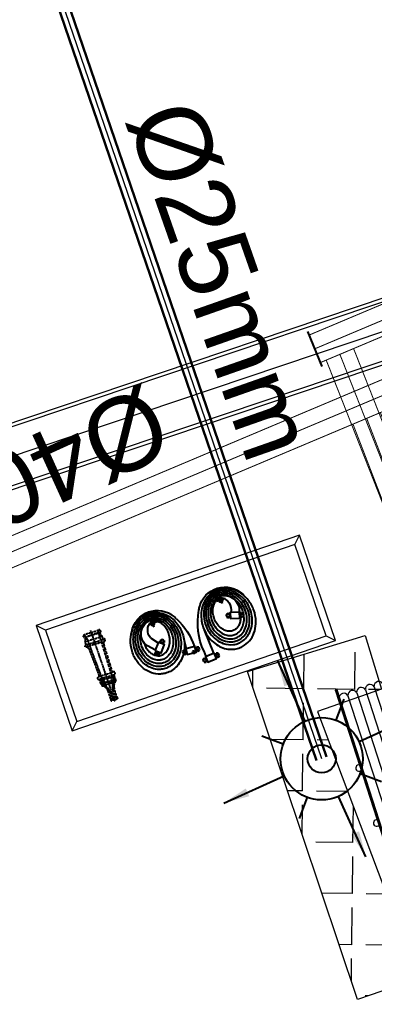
# Model space of a CAD drawing. Header units: inches. Extents: x 257070 to 799932, y -17980 to 269260.
# Drawn here: x 289694 to 290648, y 68335 to 71012 of the extents above; entities that cross this region are included whole.
import ezdxf

# ---------------------------------------------------------------- set-up
doc = ezdxf.new("R2010")
doc.units = ezdxf.units.IN
doc.header["$MEASUREMENT"] = 0
doc.linetypes.add('CENTER', pattern=[2, 1.25, -0.25, 0.25, -0.25])
doc.linetypes.add('HIDDEN', pattern=[0.375, 0.25, -0.125])
for name, color, linetype, lineweight in [('0-AES-F-FIRE BOX', 1, 'Continuous', 15), ('0-AES-F-SPRINKLER PIPE', 10, 'Continuous', 15), ('0_AES_DUCT', 53, 'Continuous', 5), ('0_AES_HOSE REEL DRUM', 240, 'Continuous', 5)]:
    doc.layers.add(name, color=color, linetype=linetype, lineweight=lineweight)
doc.layers.add('0-AES-F-HYDRANT PIPE', color=7, linetype='Continuous', lineweight=15, true_color=0xf57247)
for name, color, linetype in [('0-AES-F-SPRINKLER', 10, 'Continuous'), ('0-aes-water curtan pipe', 200, 'Continuous'), ('0_AES_NOZZLE', 7, 'Continuous'), ('0_AES_RRL HOSE PIPE', 7, 'Continuous'), ('FIRE', 10, 'Continuous')]:
    doc.layers.add(name, color=color, linetype=linetype)
doc.styles.get("Standard").update_dxf_attribs({"font": 'arial.ttf'})
doc.dimstyles.new('ISO-25', dxfattribs={"dimtxt": 2.5, "dimasz": 2.5, "dimexe": 1.25, "dimexo": 0.625, "dimtad": 1, "dimtxsty": 'Standard', "dimcen": 2.5, "dimadec": 0, "dimazin": 0, "dimtfac": 1, "dimtmove": 0, "dimatfit": 3, "dimfxl": 1, "dimarcsym": 0})

# ---------------------------------------------------------------- blocks, each defined once
blk = doc.blocks.new('A$C1F3236FD')
at = {"color": 1, "linetype": 'ByBlock'}
for p, q in [((274, 4142, 1186077), (274, 420, 1186077)), ((444, 4144, 1186077), (444, 423, 1186077)), ((614, 4147, 1186077), (614, 425, 1186077)), ((784, 4149, 1186077), (784, 2450, 1186077)), ((954, 4151, 1186077), (954, 2450, 1186077)), ((1124, 4154, 1186077), (1124, 2450, 1186077)), ((1294, 4156, 1186077), (1294, 2450, 1186077)), ((1464, 4159, 1186077), (1464, 2450, 1186077)), ((1634, 4161, 1186077), (1634, 2450, 1186077)), ((1642, 4166, 1186077), (1642, 2450, 1186077)), ((727, 2450, 1186077), (1848, 2450, 1186077)), ((727, 2450, 1186077), (727, 2044, 1186077)), ((998, 2179, 1186077), (727, 2450, 1186077)), ((691, 2044, 1186077), (1023, 2044, 1186077)), ((998, 2179, 1186077), (1848, 2179, 1186077)), ((998, 2179, 1186077), (998, 2044, 1186077)), ((1124, 2179, 1186077), (1124, 1678, 1186077)), ((1294, 2179, 1186077), (1294, 1678, 1186077)), ((1464, 2179, 1186077), (1464, 1678, 1186077)), ((691, 2003, 1186077), (691, 833, 1186077)), ((691, 2003, 1186077), (1023, 2003, 1186077)), ((1023, 2003, 1186077), (1023, 1678, 1186077)), ((1023, 1678, 1186077), (2057, 1678, 1186077)), ((1023, 1522, 1186077), (2057, 1522, 1186077)), ((1023, 1522, 1186077), (1023, 1396, 1186077)), ((1124, 1522, 1186077), (1124, 1396, 1186077)), ((1294, 1522, 1186077), (1294, 1396, 1186077)), ((1464, 1522, 1186077), (1464, 1396, 1186077)), ((1023, 1396, 1186077), (2057, 1396, 1186077)), ((1023, 1241, 1186077), (2057, 1241, 1186077)), ((1023, 1241, 1186077), (1023, 833, 1186077)), ((1124, 1241, 1186077), (1124, 432, 1186077)), ((1294, 1241, 1186077), (1294, 435, 1186077)), ((1464, 1241, 1186077), (1464, 437, 1186077)), ((1023, 833, 1186077), (691, 833, 1186077)), ((714, 833, 1186077), (714, 640, 1186077)), ((857, 660, 1186077), (857, 813, 1186077)), ((1000, 833, 1186077), (1000, 640, 1186077)), ((714, 640, 1186077), (1000, 640, 1186077)), ((739, 640, 1186077), (739, 489, 1186077)), ((975, 640, 1186077), (975, 489, 1186077)), ((169, 16, 1186077), (169, 484, 1186077)), ((223, 16, 1186077), (223, 484, 1186077)), ((503, 369, 1186077), (427, 357, 1186077)), ((597, 369, 1186077), (503, 369, 1186077)), ((503, 369, 1186077), (503, 131, 1186077)), ((597, 110, 1186077), (597, 391, 1186077)), ((617, 110, 1186077), (617, 391, 1186077)), ((637, 110, 1186077), (637, 391, 1186077)), ((699, 425, 1186077), (699, 479, 1186077)), ((729, 489, 1186077), (985, 489, 1186077)), ((733, 415, 1186077), (987, 415, 1186077)), ((764, 415, 1186077), (764, 489, 1186077)), ((950, 415, 1186077), (950, 489, 1186077)), ((1015, 425, 1186077), (1015, 479, 1186077)), ((637, 250, 1186077), (171, 250, 1186077)), ((390, 281, 1186077), (223, 281, 1186077)), ((390, 219, 1186077), (223, 219, 1186077)), ((390, 138, 1186077), (390, 363, 1186077)), ((427, 138, 1186077), (427, 363, 1186077)), ((427, 144, 1186077), (427, 357, 1186077)), ((597, 187, 1186077), (503, 187, 1186077)), ((503, 131, 1186077), (427, 144, 1186077)), ((597, 131, 1186077), (503, 131, 1186077)), ((699, 19, 1186077), (699, 73, 1186077)), ((729, 83, 1186077), (985, 83, 1186077)), ((733, 9, 1186077), (987, 9, 1186077)), ((764, 9, 1186077), (764, 83, 1186077)), ((950, 9, 1186077), (950, 83, 1186077)), ((1015, 19, 1186077), (1015, 73, 1186077))]:
    blk.add_line(p, q, dxfattribs=at)
at = {"color": 1, "linetype": 'ByBlock', "elevation": 1186077}
for points in [[(741, 415), (731, 386), (685, 374), (637, 376)], [(741, 85), (731, 114), (685, 126), (637, 124)]]:
    blk.add_lwpolyline(points, dxfattribs=at)
at = {"color": 1, "linetype": 'ByBlock'}
for points in [[(764, 479), (754, 483), (746, 487), (740, 489), (734, 489), (727, 489), (720, 487), (711, 483), (699, 479)], [(764, 425), (754, 421), (746, 418), (740, 416), (734, 415), (727, 416), (720, 418), (711, 421), (699, 425)], [(764, 479), (795, 483), (820, 487), (840, 489), (858, 489), (876, 489), (895, 487), (920, 483), (950, 479)], [(764, 425), (795, 421), (820, 418), (840, 416), (858, 415), (876, 416), (895, 418), (920, 421), (950, 425)], [(950, 479), (960, 483), (968, 487), (975, 489), (981, 489), (987, 489), (994, 487), (1003, 483), (1015, 479)], [(950, 425), (960, 421), (968, 418), (975, 416), (981, 415), (987, 416), (994, 418), (1003, 421), (1015, 425)], [(969, 415), (990, 381), (1005, 352), (1016, 327), (1024, 306), (1029, 287), (1031, 270), (1032, 254), (1032, 238), (1031, 223), (1030, 206), (1028, 189), (1023, 171), (1015, 151), (1004, 130), (988, 106), (968, 80)], [(764, 73), (754, 77), (746, 80), (740, 82), (734, 83), (727, 82), (720, 80), (711, 77), (699, 73)], [(764, 19), (754, 14), (746, 11), (740, 9), (734, 9), (727, 9), (720, 11), (711, 14), (699, 19)], [(764, 73), (795, 77), (820, 80), (840, 82), (858, 83), (876, 82), (895, 80), (920, 77), (950, 73)], [(764, 19), (795, 14), (820, 11), (840, 9), (858, 9), (876, 9), (895, 11), (920, 14), (950, 19)], [(950, 73), (960, 77), (968, 80), (975, 82), (981, 83), (987, 82), (994, 80), (1003, 77), (1015, 73)], [(950, 19), (960, 14), (968, 11), (975, 9), (981, 9), (987, 9), (994, 11), (1003, 14), (1015, 19)]]:
    blk.add_lwpolyline(points, dxfattribs=at)
for centre, radius, start, end in [((189, 4125, 1186077), 86.9, 11.195, 167.1741), ((359, 4127, 1186077), 86.9, 11.195, 167.1741), ((529, 4130, 1186077), 86.9, 11.195, 167.1741), ((699, 4132, 1186077), 86.9, 11.195, 167.1741), ((869, 4135, 1186077), 86.9, 11.195, 167.1741), ((1039, 4137, 1186077), 86.9, 11.195, 167.1741), ((1209, 4139, 1186077), 86.9, 11.195, 167.1741), ((1379, 4142, 1186077), 86.9, 11.195, 167.1741), ((1549, 4144, 1186077), 86.9, 11.195, 167.1741), ((60, 2813, 1186077), 60.2, 60.8161, 299.1839), ((1848, 2315, 1186077), 136, 270, 90), ((691, 2023, 1186077), 20.5, 90, 270), ((1023, 2023, 1186077), 20.5, 270, 90), ((60, 1749, 1186077), 60.2, 60.8161, 299.1839), ((1151, 1600, 1186077), 149, 148.6174, 211.3826), ((1151, 1319, 1186077), 149, 148.6174, 211.3826), ((785, 690, 1186077), 143, 59.5464, 119.6317), ((930, 690, 1186077), 143, 60.3683, 120.4536), ((785, 783, 1186077), 143, 240.3683, 300.4536), ((930, 783, 1186077), 143, 239.5464, 299.6317), ((189, 437, 1186077), 86.9, 192.8259, 348.805), ((196, 471, 1186077), 30, 26.6415, 153.3585), ((359, 439, 1186077), 86.9, 192.8259, 348.805), ((409, 345, 1186077), 25.8, 43.7157, 136.2843), ((529, 442, 1186077), 86.9, 192.8259, 348.805), ((699, 444, 1186077), 86.9, 192.8259, 264.8765), ((1039, 449, 1186077), 86.9, 259.6321, 348.805), ((1209, 452, 1186077), 86.9, 192.8259, 348.805), ((1379, 454, 1186077), 86.9, 192.8259, 348.805), ((1549, 456, 1186077), 86.9, 192.8259, 348.805), ((196, 30, 1186077), 30, 206.6415, 333.3585), ((409, 155, 1186077), 25.8, 223.7157, 316.2843), ((607, 110, 1186077), 9.95, 180, 0), ((627, 110, 1186077), 9.95, 180, 0)]:
    blk.add_arc(centre, radius, start, end, dxfattribs=at)
at = {"layer": 'FIRE', "color": 1, "linetype": 'ByBlock'}
for p, q in [((89, 4297, 1186077), (104, 4331, 1186077)), ((89, 4297, 1186077), (89, 265, 1186077)), ((104, 4331, 1186077), (104, 230, 1186077)), ((1657, 4297, 1186077), (1642, 4331, 1186077)), ((1642, 4331, 1186077), (1642, 2450, 1186077)), ((1657, 4297, 1186077), (1657, 2450, 1186077)), ((731, 2243, 1186077), (731, 2338, 1186077)), ((1634, 2179, 1186077), (1634, 439, 1186077)), ((1642, 2179, 1186077), (1642, 444, 1186077)), ((1642, 2179, 1186077), (1642, 230, 1186077)), ((1657, 2179, 1186077), (1657, 265, 1186077)), ((1949, 1844, 1186077), (2178, 1844, 1186077)), ((2057, 1934, 1186077), (2122, 1934, 1186077)), ((2057, 984, 1186077), (2057, 1934, 1186077)), ((2122, 984, 1186077), (2122, 1934, 1186077)), ((1949, 1075, 1186077), (2178, 1075, 1186077)), ((2057, 984, 1186077), (2122, 984, 1186077)), ((89, 265, 1186077), (104, 230, 1186077)), ((1657, 265, 1186077), (1642, 230, 1186077))]:
    blk.add_line(p, q, dxfattribs=at)
blk = doc.blocks.new('A$C18011D2A')
at = {"color": 7, "linetype": 'HIDDEN'}
for p, q in [((0, 59.9), (-7.3, 59.9)), ((-7.3, 56.9), (-7.3, 38.3)), ((0, 56.9), (-7.3, 56.9)), ((-3.7, 59), (-4.4, 59.9)), ((-3.7, 59), (-3.7, 39.7)), ((3.7, 59), (-3.7, 59)), ((0, 59.9), (7.3, 59.9)), ((0, 56.9), (7.3, 56.9)), ((3.7, 59), (4.4, 59.9)), ((3.7, 59), (3.7, 39.7)), ((7.3, 56.9), (7.3, 38.3)), ((-17.7, 9.2), (-17.7, 6.1)), ((0, 9.2), (-17.7, 9.2)), ((0, 6.1), (-17.7, 6.1)), ((0, 0), (-17.7, 0)), ((-17.1, 20.6), (-17.1, 9.2)), ((0, 18.3), (-14.7, 18.3)), ((0, 17.1), (-14.7, 17.1)), ((-14.5, -94.4), (-11, 17.1)), ((-14.4, 6.1), (-14.1, 17.1)), ((-13.2, 6.1), (-12.8, 17.2)), ((0, 22), (-12.5, 22)), ((-7.9, 20.6), (-7.9, 9.2)), ((0, 22), (12.5, 22)), ((0, 9.2), (17.7, 9.2)), ((0, 6.1), (17.7, 6.1)), ((0, 0), (17.7, 0)), ((7.9, 20.6), (7.9, 9.2)), ((13.2, 6.1), (12.8, 17.2)), ((14.4, 6.1), (14.1, 17.1)), ((17.1, 20.6), (17.1, 9.2)), ((17.7, 9.2), (17.7, 6.1)), ((-17.3, -66.3), (-15.3, -2.5)), ((17.3, -66.3), (15.3, -2.5)), ((0, -72.1), (-22, -72.1)), ((-20.2, -76.4), (-22, -76.4)), ((-20.2, -76.4), (-20.2, -83.8)), ((0, -76.4), (-20.2, -76.4)), ((0, -83.8), (-20.2, -83.8)), ((0, -72.1), (22, -72.1)), ((0, -76.4), (20.2, -76.4)), ((0, -83.8), (20.2, -83.8)), ((20.2, -76.4), (20.2, -83.8)), ((20.2, -76.4), (22, -76.4)), ((-20.2, -93.5), (-20.2, -95.3)), ((0, -93.5), (-20.2, -93.5)), ((-20, -97.4), (-20.2, -95.3)), ((0, -99.6), (-17.5, -99.6)), ((-14.5, -94.4), (-17.2, -99.6)), ((0, -93.5), (20.2, -93.5)), ((0, -99.6), (17.7, -99.6)), ((14.5, -94.4), (17.2, -99.6)), ((20.2, -93.5), (20.2, -97.2)), ((20.2, -95.5), (20.2, -95.3))]:
    blk.add_line(p, q, dxfattribs=at)
at = {"color": 7, "linetype": 'CENTER'}
blk.add_line((0, 64.3), (0, -103.9), dxfattribs=at)
at = {"color": 7, "linetype": 'HIDDEN', "ltscale": 1.5}
for p, q in [((0, 18.3), (14.7, 18.3)), ((0, 17.1), (14.7, 17.1)), ((14.5, -94.4), (11, 17.1))]:
    blk.add_line(p, q, dxfattribs=at)
at = {"color": 7, "linetype": 'HIDDEN', "ltscale": 2}
blk.add_line((14.5, -94.4), (-14.5, -94.4), dxfattribs=at)
at = {"color": 7, "linetype": 'HIDDEN'}
for centre, radius, start, end in [((-6.6, 58.4), 1.68, 114.7508, 245.2492), ((6.6, 58.4), 1.68, 294.7508, 65.2492), ((-26.1, 37.1), 18.8, 298.549, 3.6778), ((-30.4, 39.5), 26.8, 307.7938, 1.0065), ((26.1, 37.1), 18.8, 176.3222, 241.451), ((-17.7, 3.1), 3.06, 90, 269.9353), ((-17.7, -2.4), 2.45, 358.2007, 89.9353), ((-12.5, 13.8), 8.18, 55.6996, 124.3004), ((-14.7, 17.7), 0.611, 90, 270), ((0, -0.6), 22.6, 69.5852, 110.4148), ((12.5, 13.8), 8.18, 55.6996, 124.3004), ((14.7, 17.7), 0.611, 270, 90), ((17.7, -2.4), 2.45, 90.0647, 181.7993), ((17.7, 3.1), 3.06, 270.0647, 90), ((-23.4, -66.1), 6.11, 279.7502, 358.2007), ((23.4, -66.1), 6.11, 181.7993, 260.2498), ((-22, -74.3), 2.14, 99.7502, 270), ((-34, -93.4), 16.9, 359.7106, 34.9974), ((34, -93.4), 16.9, 145.0026, 180.2894), ((22, -74.3), 2.14, 270, 80.2498), ((-17.5, -97.2), 2.45, 185.0996, 270), ((17.7, -97.2), 2.45, 270, 0)]:
    blk.add_arc(centre, radius, start, end, dxfattribs=at)
at = {"color": 7, "linetype": 'HIDDEN', "ltscale": 1.5}
blk.add_arc((30.4, 39.5), 26.8, 178.9935, 232.2062, dxfattribs=at)
blk = doc.blocks.new('A$C614B3085')
at = {"color": 7}
for p, q in [((59.2, 175.2), (44.1, 189.4)), ((68.4, 178.8), (63.8, 177.4)), ((69.2, 177.4), (68.4, 178.8)), ((29.2, 177), (45.7, 163.9)), ((40.4, 154.9), (42.5, 159.2)), ((44.2, 159.3), (41.4, 153.2)), ((42.5, 159.2), (43.8, 158.5)), ((45.2, 160.3), (44.2, 159.3)), ((44.2, 159.3), (49.9, 152.8)), ((45.3, 160.3), (50.9, 153.7)), ((46.3, 160.1), (45.8, 159.7)), ((62.3, 174.9), (63.4, 175.8)), ((62.3, 174.8), (67.9, 168.2)), ((62.3, 173.8), (62.8, 174.2)), ((63.4, 175.8), (69.9, 177.6)), ((63.4, 175.8), (69, 169.2)), ((63.8, 177.4), (64.3, 176)), ((66.7, 168.6), (67.2, 169.1)), ((67.9, 168.2), (69, 169.2)), ((69, 169.2), (71.9, 175.3)), ((70.7, 169.3), (69.5, 170)), ((71.9, 175.3), (69.9, 177.6)), ((72.9, 173.6), (70.7, 169.3)), ((71.6, 174.6), (72.9, 173.6)), ((41.7, 153.8), (40.4, 154.9)), ((43.3, 150.9), (41.4, 153.2)), ((49.9, 152.8), (43.3, 150.9)), ((44, 151.1), (44.9, 149.6)), ((44.9, 149.6), (49.4, 151.1)), ((49.4, 151.1), (48.9, 152.4)), ((50.9, 153.7), (49.9, 152.8)), ((50.7, 155), (50.2, 154.6)), ((81, 118), (79.5, 113.4)), ((79.5, 113.4), (80.9, 113)), ((80.6, 112.2), (82.9, 118.4)), ((80.6, 112.2), (89.2, 112.7)), ((80.6, 110.7), (80.6, 112.2)), ((82.7, 117.8), (81, 118)), ((86, 118.7), (82.9, 118.4)), ((89.2, 112.7), (86, 118.7)), ((86.3, 118.1), (87.9, 118.5)), ((87.9, 118.5), (90.1, 114.2)), ((90.1, 114.2), (88.8, 113.6)), ((89.3, 111.3), (89.2, 112.7)), ((78.4, 108.4), (54, 106.4)), ((80.6, 110.7), (89.3, 111.3)), ((81.5, 110.1), (81.4, 110.7)), ((88.3, 110.6), (88.2, 111.2)), ((93.9, 97.4), (89.2, 97.4)), ((89.2, 92.7), (89.2, 97.4)), ((89.2, 92.7), (93.9, 92.7)), ((90, 89.6), (90.1, 88.9)), ((93.9, 92.7), (93.9, 97.4)), ((81.9, 85.3), (83.2, 85.9)), ((84.1, 81.1), (81.9, 85.3)), ((82.5, 88.2), (91.2, 89)), ((82.5, 88.1), (82.7, 86.7)), ((82.7, 86.7), (91.3, 87.6)), ((82.7, 86.7), (86.1, 80.9)), ((83.3, 88.9), (83.3, 88.3)), ((85.8, 81.5), (84.1, 81.1)), ((89.1, 81.1), (86.1, 80.9)), ((91.3, 87.6), (89.1, 81.1)), ((89.4, 81.9), (91, 81.7)), ((91, 81.7), (92.4, 86.3)), ((92.4, 86.3), (91.1, 86.6)), ((91.2, 89), (91.3, 87.6)), ((109.3, 72), (96.9, 72.7)), ((113.2, 81.1), (111.1, 76.8)), ((111.1, 76.8), (112.4, 76.2)), ((111.8, 74), (111.9, 75.4)), ((111.8, 73.9), (120.4, 73.3)), ((111.9, 75.4), (115.2, 81.3)), ((111.9, 75.4), (120.5, 74.8)), ((112.6, 73.2), (112.6, 73.9)), ((114.8, 80.7), (113.2, 81.1)), ((118.2, 81.1), (115.2, 81.3)), ((120.5, 74.8), (118.2, 81.1)), ((118.4, 80.4), (120.1, 80.6)), ((119.3, 72.7), (119.3, 73.4)), ((120.1, 80.6), (121.7, 76.1)), ((121.7, 76.1), (120.3, 75.7)), ((120.4, 73.3), (120.5, 74.8)), ((108.1, 53.6), (52.2, 56.8)), ((109.5, 48.6), (110.8, 49)), ((111.1, 44.1), (109.5, 48.6)), ((110.5, 51.3), (110.4, 49.9)), ((110.4, 49.9), (113, 43.7)), ((110.4, 49.9), (119.1, 49.6)), ((110.5, 51.4), (119.2, 51)), ((111.3, 52), (111.3, 51.4)), ((119.1, 49.6), (116, 43.5)), ((118, 43.8), (120, 48.1)), ((118.1, 51.7), (118.1, 51)), ((120, 48.1), (118.7, 48.7)), ((119.2, 51), (119.1, 49.6)), ((112.7, 44.3), (111.1, 44.1)), ((116, 43.5), (113, 43.7)), ((116.4, 44.2), (118, 43.8)), ((34.3, -2.3), (33.8, -7.1)), ((33.8, -7.1), (35.3, -7.2)), ((36, -2.1), (34.3, -2.3)), ((35.1, -8.1), (36.1, -1.4)), ((35.1, -8.1), (43.4, -5.7)), ((35.5, -9.5), (35.1, -8.1)), ((35.5, -9.5), (43.8, -7)), ((39, -0.5), (36.1, -1.4)), ((36.5, -9.9), (36.3, -9.3)), ((43.4, -5.7), (39, -0.5)), ((39.5, -1.1), (41, -0.3)), ((41, -0.3), (44, -4)), ((43, -8), (42.8, -7.3)), ((44, -4), (42.9, -4.9)), ((43.8, -7), (43.4, -5.7)), ((41.9, -33.9), (43.1, -33)), ((45, -37.6), (41.9, -33.9)), ((42, -30.9), (50.3, -28.4)), ((42, -31), (42.4, -32.4)), ((42.4, -32.4), (50.7, -29.8)), ((42.4, -32.4), (46.9, -37.3)), ((42.6, -30.1), (42.7, -30.7)), ((46.5, -36.8), (45, -37.6)), ((49.8, -36.5), (46.9, -37.3)), ((49.1, -28.1), (49.2, -28.7)), ((50.7, -29.8), (49.8, -36.5)), ((49.9, -35.8), (51.6, -35.6)), ((50.3, -28.4), (50.7, -29.8)), ((52.1, -30.8), (50.7, -30.7)), ((51.6, -35.6), (52.1, -30.8))]:
    blk.add_line(p, q, dxfattribs=at)
at = {"color": 8}
for p, q in [((-11.5, 161.9), (8.8, 161.9)), ((0, 151.1), (0, 171.8)), ((-11.5, 0), (8.8, 0)), ((0, -10.8), (0, 9.9))]:
    blk.add_line(p, q, dxfattribs=at)
at = {"color": 7}
for points in [[(60.3, 176.2), (44.3, 162.6), (52.9, 152.3), (69, 166)], [(79.9, 88.8), (78.3, 109.8), (91.7, 110.9), (93.3, 89.8)], [(108, 52.4), (109.4, 73.4), (122.7, 72.6), (121.4, 51.5)], [(39.6, -31), (33.4, -10.8), (46.3, -6.9), (52.4, -27.1)]]:
    blk.add_lwpolyline(points, close=True, dxfattribs=at)
at = {"color": 8}
for centre in [(0, 161.9), (0, 0)]:
    blk.add_circle(centre, 4.69, dxfattribs=at)
at = {"color": 7}
blk.add_circle((91.5, 95), 2.35, dxfattribs=at)
for centre, radius, start, end in [((31.3, 161.5), 58.4, 111.7317, 231.8736), ((24.7, 162.8), 32.9, 53.9611, 182.5425), ((19.8, 151.2), 27.5, 69.8281, 152.9906), ((78.1, 236.7), 146.8, 241.3271, 270.6707), ((79.8, -72.9), 146.8, 83.2557, 120.2076), ((31, 1), 58.4, 129.6611, 249.803), ((24.5, -0.4), 32.9, 178.9922, 296.4516), ((19.2, 11), 27.5, 208.5441, 302.2974)]:
    blk.add_arc(centre, radius, start, end, dxfattribs=at)
for points, knots in [([(115.3, 171.6), (115.7, 167.3), (115.5, 163.1), (114, 153.9), (112.5, 148.9), (108, 139.5), (105.1, 135.1), (98.2, 127), (94.2, 123.3), (84.9, 116.6), (79.6, 113.7), (69.2, 109.6), (64.3, 108.1), (54.2, 106.2), (49, 105.7), (38.7, 105.8), (33.6, 106.3), (22.1, 108.5), (15.8, 110.6), (4.2, 116.3), (-1.2, 120), (-9.6, 127.8), (-12.9, 131.7), (-18.3, 140.3), (-20.4, 144.9), (-23.5, 155.6), (-24.2, 161.7), (-23.4, 172.8), (-22.3, 177.8), (-18.8, 187.2), (-16.4, 191.7), (-10.5, 200.1), (-7, 204), (3.3, 212.9), (10.8, 217.3), (26.9, 223.5), (35.6, 225.2), (53.1, 225.9), (61.8, 224.9), (76.9, 220.4), (83.3, 217.5), (95, 209.8), (100.1, 205.1), (108.3, 194.5), (111.4, 188.4), (114.4, 178.7), (115, 175.1), (115.3, 171.6)], [0, 0, 0, 0, 0.205288, 0.205288, 0.4535, 0.4535, 0.701712, 0.701712, 0.949924, 0.949924, 1.220448, 1.220448, 1.446987, 1.446987, 1.673525, 1.673525, 1.900064, 1.900064, 2.194662, 2.194662, 2.489261, 2.489261, 2.73148, 2.73148, 2.973698, 2.973698, 3.271684, 3.271684, 3.513214, 3.513214, 3.754744, 3.754744, 3.996273, 3.996273, 4.380273, 4.380273, 4.764273, 4.764273, 5.148273, 5.148273, 5.467203, 5.467203, 5.788091, 5.788091, 6.108979, 6.108979, 6.283185, 6.283185, 6.283185, 6.283185]), ([(104.9, 170.7), (105.3, 166.9), (105.1, 163), (103.1, 151.6), (99.8, 144.2), (91.3, 133), (87, 128.8), (77, 121.7), (71.4, 118.8), (59.4, 114.5), (53.1, 113.2), (39, 112), (31.2, 112.6), (16.4, 116.1), (9.4, 119), (-2.7, 126.8), (-7.9, 131.7), (-15.1, 142), (-17.5, 147.1), (-20.4, 157.8), (-20.8, 163.4), (-19.5, 175.1), (-17.5, 181.2), (-11.2, 192.5), (-6.9, 197.7), (3.5, 206.6), (9.6, 210.2), (21.6, 215.2), (27.4, 216.8), (39.2, 218.5), (45.2, 218.6), (57.1, 217.5), (62.9, 216.2), (73.8, 212.3), (78.9, 209.7), (87.9, 203.3), (91.9, 199.5), (98.4, 191.1), (100.9, 186.5), (103.8, 178), (104.6, 174.4), (104.9, 170.7)], [0, 0, 0, 0, 0.215384, 0.215384, 0.646151, 0.646151, 0.954916, 0.954916, 1.263681, 1.263681, 1.572446, 1.572446, 1.943881, 1.943881, 2.315315, 2.315315, 2.686749, 2.686749, 2.996171, 2.996171, 3.305592, 3.305592, 3.654146, 3.654146, 4.002699, 4.002699, 4.351253, 4.351253, 4.638463, 4.638463, 4.925672, 4.925672, 5.212882, 5.212882, 5.500092, 5.500092, 5.787302, 5.787302, 6.074512, 6.074512, 6.283185, 6.283185, 6.283185, 6.283185]), ([(98.4, 170.1), (98.7, 166.6), (98.5, 163), (96.9, 154.1), (94.8, 148.8), (88.5, 139.1), (84.4, 134.6), (74.5, 127), (68.8, 123.9), (56.5, 119.4), (49.9, 118.1), (36.6, 117.3), (30, 117.9), (17.3, 120.9), (11.4, 123.3), (0.9, 129.7), (-3.6, 133.6), (-10.8, 142.6), (-13.4, 147.6), (-16.4, 158), (-16.8, 163.5), (-15.4, 174.3), (-13.6, 179.6), (-7.9, 189.6), (-4, 194.2), (5.4, 202.2), (10.9, 205.5), (23, 210.5), (29.5, 212.1), (42.7, 213.4), (49.4, 213), (62.3, 210.6), (68.4, 208.4), (78.4, 202.9), (82.5, 199.8), (89.4, 192.8), (92.2, 188.9), (96.3, 180.6), (97.7, 176.2), (98.3, 171.2), (98.4, 170.7), (98.4, 170.1)], [0, 0, 0, 0, 0.226341, 0.226341, 0.570151, 0.570151, 0.91396, 0.91396, 1.257769, 1.257769, 1.601578, 1.601578, 1.945387, 1.945387, 2.289196, 2.289196, 2.633005, 2.633005, 2.976815, 2.976815, 3.320624, 3.320624, 3.664433, 3.664433, 4.008242, 4.008242, 4.352051, 4.352051, 4.69586, 4.69586, 5.039669, 5.039669, 5.383478, 5.383478, 5.672237, 5.672237, 5.960995, 5.960995, 6.249754, 6.249754, 6.283185, 6.283185, 6.283185, 6.283185]), ([(91.7, 169.6), (92, 166.2), (91.7, 162.7), (90, 154.7), (88, 150), (82.1, 141.4), (78.2, 137.5), (68.9, 130.7), (63.6, 128), (52, 124.2), (45.9, 123.1), (33.5, 122.8), (27.4, 123.5), (15.9, 126.7), (10.5, 129.1), (1.4, 135.3), (-2.5, 139), (-8.3, 147.1), (-10.3, 151.6), (-12.4, 160.8), (-12.5, 165.5), (-10.7, 174.9), (-8.8, 179.6), (-3.1, 188.2), (0.7, 192.3), (9.7, 199.1), (15, 201.9), (26.5, 205.9), (32.6, 207.1), (45, 207.7), (51.1, 207), (62.7, 204), (68.1, 201.7), (77.5, 195.7), (81.4, 192.1), (87.5, 184), (89.6, 179.6), (91.2, 173.2), (91.5, 171.4), (91.7, 169.6)], [0, 0, 0, 0, 0.25184, 0.25184, 0.598649, 0.598649, 0.945459, 0.945459, 1.292268, 1.292268, 1.639078, 1.639078, 1.985887, 1.985887, 2.332697, 2.332697, 2.679507, 2.679507, 3.026316, 3.026316, 3.373126, 3.373126, 3.719868, 3.719868, 4.066611, 4.066611, 4.413354, 4.413354, 4.760096, 4.760096, 5.106839, 5.106839, 5.453582, 5.453582, 5.800324, 5.800324, 6.147067, 6.147067, 6.283185, 6.283185, 6.283185, 6.283185]), ([(84, 168.9), (84.3, 165.6), (84, 162.3), (82.1, 155.6), (80.6, 152.3), (76.1, 145.6), (73, 142.3), (65.5, 136.5), (61.1, 134), (51.4, 130.4), (46.2, 129.2), (35.7, 128.3), (30.4, 128.6), (20.2, 130.6), (15.5, 132.3), (7.1, 136.7), (3.4, 139.4), (-2.4, 145.6), (-4.6, 148.9), (-7.5, 155.9), (-8.3, 159.6), (-8.3, 167.2), (-7.6, 171.2), (-4.5, 178.3), (-2.6, 181.4), (2.3, 187.2), (5.3, 189.9), (12.2, 194.6), (16.1, 196.6), (25.2, 199.9), (30.5, 201), (41.2, 201.7), (46.6, 201.3), (56.7, 199.1), (61.5, 197.3), (69.8, 192.6), (73.3, 189.7), (78.9, 183.4), (81, 180), (83.2, 173.9), (83.8, 171.4), (84, 168.9)], [0, 0, 0, 0, 0.295323, 0.295323, 0.590646, 0.590646, 0.917251, 0.917251, 1.243857, 1.243857, 1.570462, 1.570462, 1.897068, 1.897068, 2.223673, 2.223673, 2.550279, 2.550279, 2.876884, 2.876884, 3.20349, 3.20349, 3.556379, 3.556379, 3.838783, 3.838783, 4.121187, 4.121187, 4.403591, 4.403591, 4.734149, 4.734149, 5.064708, 5.064708, 5.395267, 5.395267, 5.725825, 5.725825, 6.056384, 6.056384, 6.283185, 6.283185, 6.283185, 6.283185]), ([(33.9, 194.4), (38, 194.6), (42.1, 194.3), (49.5, 192.9), (52.8, 191.8), (58.7, 189.2), (61.4, 187.6), (66, 184), (67.9, 182), (70.9, 178), (72, 175.8), (73.5, 171.9), (73.9, 170), (74.1, 168.1), (74.3, 165.3), (74, 162.4), (72.2, 156.6), (70.6, 153.6), (66.6, 148.6), (64.5, 146.4), (58.9, 142.1), (55.1, 140), (46.8, 136.8), (42.3, 135.7), (33.9, 134.9), (30, 135), (22.5, 136), (19, 136.9), (12.4, 139.4), (9.4, 141), (4.4, 144.7), (2.2, 146.7), (-1.2, 151), (-2.4, 153.2), (-4.1, 157.7), (-4.6, 159.9), (-4.7, 162.7), (-4.8, 163.2), (-4.7, 163.7)], [4.751438, 4.751438, 4.751438, 4.751438, 5.039559, 5.039559, 5.294517, 5.294517, 5.549475, 5.549475, 5.804433, 5.804433, 6.059391, 6.059391, 6.283185, 6.283185, 6.283185, 6.614372, 6.614372, 6.94556, 6.94556, 7.196534, 7.196534, 7.519073, 7.519073, 7.841611, 7.841611, 8.110457, 8.110457, 8.379303, 8.379303, 8.648149, 8.648149, 8.916996, 8.916996, 9.185842, 9.185842, 9.454688, 9.454688, 9.513579, 9.513579, 9.513579, 9.513579]), ([(7.7, 107.9), (4.8, 109.3), (1.9, 110.9), (-2.1, 113.6), (-3.5, 114.5), (-4.7, 115.5)], [2.1889829, 2.1889829, 2.1889829, 2.1889829, 2.3253491, 2.3253491, 2.3942891, 2.3942891, 2.3942891, 2.3942891]), ([(115.3, -6.8), (115.5, -2.5), (115.2, 1.7), (113.5, 10.9), (111.8, 15.8), (107.1, 25.1), (104.1, 29.5), (96.9, 37.4), (92.8, 40.9), (83.4, 47.3), (78, 50.1), (67.5, 54), (62.5, 55.3), (52.4, 56.9), (47.2, 57.3), (36.9, 57), (31.8, 56.3), (20.3, 53.8), (14.1, 51.5), (2.7, 45.5), (-2.6, 41.7), (-10.8, 33.7), (-14, 29.6), (-19.2, 20.9), (-21.1, 16.3), (-24, 5.5), (-24.5, -0.7), (-23.4, -11.7), (-22.2, -16.6), (-18.4, -26), (-15.9, -30.5), (-9.8, -38.7), (-6.2, -42.4), (4.4, -51.1), (12, -55.3), (28.3, -61), (37, -62.6), (54.5, -62.8), (63.2, -61.5), (78.1, -56.6), (84.5, -53.5), (95.9, -45.6), (100.9, -40.7), (108.9, -29.8), (111.8, -23.8), (114.5, -13.9), (115.1, -10.3), (115.3, -6.8)], [0, 0, 0, 0, 0.205288, 0.205288, 0.4535, 0.4535, 0.701712, 0.701712, 0.949924, 0.949924, 1.220448, 1.220448, 1.446987, 1.446987, 1.673525, 1.673525, 1.900064, 1.900064, 2.194662, 2.194662, 2.489261, 2.489261, 2.73148, 2.73148, 2.973698, 2.973698, 3.271684, 3.271684, 3.513214, 3.513214, 3.754744, 3.754744, 3.996273, 3.996273, 4.380273, 4.380273, 4.764273, 4.764273, 5.148273, 5.148273, 5.467203, 5.467203, 5.788091, 5.788091, 6.108979, 6.108979, 6.283185, 6.283185, 6.283185, 6.283185]), ([(104.8, -6.2), (105.1, -2.3), (104.8, 1.5), (102.5, 12.9), (99, 20.2), (90.2, 31.1), (85.8, 35.2), (75.6, 42), (69.9, 44.8), (57.8, 48.7), (51.5, 49.9), (37.3, 50.7), (29.6, 49.9), (14.9, 46.1), (8, 42.9), (-4, 34.8), (-9, 29.7), (-15.9, 19.3), (-18.2, 14.1), (-20.7, 3.3), (-21, -2.2), (-19.4, -13.9), (-17.2, -19.9), (-10.6, -31.1), (-6.2, -36.1), (4.4, -44.7), (10.6, -48.2), (22.7, -52.9), (28.6, -54.3), (40.4, -55.7), (46.5, -55.7), (58.2, -54.3), (64, -52.8), (74.8, -48.6), (79.8, -45.9), (88.7, -39.2), (92.6, -35.3), (98.9, -26.7), (101.3, -22), (104, -13.6), (104.6, -9.9), (104.8, -6.2)], [0, 0, 0, 0, 0.215384, 0.215384, 0.646151, 0.646151, 0.954916, 0.954916, 1.263681, 1.263681, 1.572446, 1.572446, 1.943881, 1.943881, 2.315315, 2.315315, 2.686749, 2.686749, 2.996171, 2.996171, 3.305592, 3.305592, 3.654146, 3.654146, 4.002699, 4.002699, 4.351253, 4.351253, 4.638463, 4.638463, 4.925672, 4.925672, 5.212882, 5.212882, 5.500092, 5.500092, 5.787302, 5.787302, 6.074512, 6.074512, 6.283185, 6.283185, 6.283185, 6.283185]), ([(98.3, -5.8), (98.5, -2.2), (98.2, 1.3), (96.3, 10.2), (94.1, 15.4), (87.6, 25), (83.3, 29.4), (73.3, 36.7), (67.5, 39.6), (55.1, 43.8), (48.4, 45), (35.1, 45.4), (28.5, 44.6), (15.9, 41.3), (10, 38.7), (-0.3, 32), (-4.7, 27.9), (-11.6, 18.8), (-14, 13.7), (-16.8, 3.2), (-17, -2.3), (-15.3, -13), (-13.4, -18.3), (-7.4, -28.1), (-3.4, -32.6), (6.2, -40.3), (11.8, -43.5), (24, -48.1), (30.5, -49.5), (43.8, -50.5), (50.5, -50), (63.3, -47.2), (69.3, -44.8), (79.1, -39.1), (83.1, -35.9), (89.9, -28.7), (92.6, -24.8), (96.5, -16.3), (97.7, -11.9), (98.2, -6.8), (98.3, -6.3), (98.3, -5.8)], [0, 0, 0, 0, 0.226341, 0.226341, 0.570151, 0.570151, 0.91396, 0.91396, 1.257769, 1.257769, 1.601578, 1.601578, 1.945387, 1.945387, 2.289196, 2.289196, 2.633005, 2.633005, 2.976815, 2.976815, 3.320624, 3.320624, 3.664433, 3.664433, 4.008242, 4.008242, 4.352051, 4.352051, 4.69586, 4.69586, 5.039669, 5.039669, 5.383478, 5.383478, 5.672237, 5.672237, 5.960995, 5.960995, 6.249754, 6.249754, 6.283185, 6.283185, 6.283185, 6.283185]), ([(5.9, 54), (3.1, 52.5), (0.3, 50.8), (-3.7, 48), (-5, 47), (-6.3, 46)], [2.1889829, 2.1889829, 2.1889829, 2.1889829, 2.3253491, 2.3253491, 2.3942891, 2.3942891, 2.3942891, 2.3942891]), ([(91.6, -5.4), (91.7, -2), (91.4, 1.4), (89.5, 9.5), (87.3, 14), (81.2, 22.5), (77.2, 26.3), (67.8, 32.8), (62.4, 35.4), (50.7, 38.9), (44.5, 39.8), (32.2, 39.8), (26, 38.9), (14.6, 35.4), (9.4, 32.8), (0.4, 26.5), (-3.4, 22.6), (-9, 14.3), (-10.9, 9.8), (-12.7, 0.6), (-12.7, -4.2), (-10.6, -13.5), (-8.6, -18.1), (-2.7, -26.6), (1.2, -30.5), (10.4, -37.1), (15.8, -39.8), (27.4, -43.5), (33.5, -44.5), (45.9, -44.7), (52, -43.9), (63.5, -40.7), (68.9, -38.2), (78.1, -31.9), (81.9, -28.2), (87.8, -20), (89.8, -15.5), (91.2, -9.1), (91.4, -7.2), (91.6, -5.4)], [0, 0, 0, 0, 0.25184, 0.25184, 0.598649, 0.598649, 0.945459, 0.945459, 1.292268, 1.292268, 1.639078, 1.639078, 1.985887, 1.985887, 2.332697, 2.332697, 2.679507, 2.679507, 3.026316, 3.026316, 3.373126, 3.373126, 3.719868, 3.719868, 4.066611, 4.066611, 4.413354, 4.413354, 4.760096, 4.760096, 5.106839, 5.106839, 5.453582, 5.453582, 5.800324, 5.800324, 6.147067, 6.147067, 6.283185, 6.283185, 6.283185, 6.283185]), ([(83.8, -5), (84, -1.7), (83.6, 1.7), (81.7, 8.3), (80.1, 11.6), (75.4, 18.1), (72.2, 21.4), (64.5, 27), (60, 29.3), (50.3, 32.7), (45, 33.7), (34.5, 34.3), (29.2, 33.9), (19.1, 31.6), (14.4, 29.8), (6.1, 25.2), (2.6, 22.3), (-3.1, 16.1), (-5.2, 12.6), (-8, 5.6), (-8.6, 1.9), (-8.5, -5.7), (-7.6, -9.7), (-4.4, -16.7), (-2.4, -19.8), (2.7, -25.5), (5.7, -28.1), (12.8, -32.6), (16.8, -34.5), (26, -37.5), (31.3, -38.5), (42, -38.9), (47.4, -38.3), (57.4, -35.9), (62.1, -33.9), (70.3, -29), (73.8, -26.1), (79.2, -19.6), (81.2, -16.1), (83.2, -10), (83.7, -7.5), (83.8, -5)], [0, 0, 0, 0, 0.295323, 0.295323, 0.590646, 0.590646, 0.917251, 0.917251, 1.243857, 1.243857, 1.570462, 1.570462, 1.897068, 1.897068, 2.223673, 2.223673, 2.550279, 2.550279, 2.876884, 2.876884, 3.20349, 3.20349, 3.556379, 3.556379, 3.838783, 3.838783, 4.121187, 4.121187, 4.403591, 4.403591, 4.734149, 4.734149, 5.064708, 5.064708, 5.395267, 5.395267, 5.725825, 5.725825, 6.056384, 6.056384, 6.283185, 6.283185, 6.283185, 6.283185]), ([(34.5, -31.8), (38.6, -31.9), (42.7, -31.5), (50, -29.8), (53.3, -28.7), (59.2, -25.9), (61.8, -24.2), (66.3, -20.5), (68.1, -18.5), (71, -14.3), (72.1, -12.2), (73.5, -8.2), (73.8, -6.3), (73.9, -4.4), (74.1, -1.6), (73.7, 1.3), (71.7, 7.1), (70.1, 10), (66, 14.9), (63.8, 17), (58.1, 21.2), (54.2, 23.2), (45.9, 26.2), (41.3, 27.1), (32.9, 27.7), (29, 27.5), (21.6, 26.3), (18, 25.3), (11.5, 22.6), (8.6, 20.9), (3.6, 17.1), (1.5, 15), (-1.7, 10.7), (-2.9, 8.4), (-4.5, 3.9), (-4.9, 1.7), (-5, -1.1), (-5, -1.6), (-5, -2.1)], [4.751438, 4.751438, 4.751438, 4.751438, 5.039559, 5.039559, 5.294517, 5.294517, 5.549475, 5.549475, 5.804433, 5.804433, 6.059391, 6.059391, 6.283185, 6.283185, 6.283185, 6.614372, 6.614372, 6.94556, 6.94556, 7.196534, 7.196534, 7.519073, 7.519073, 7.841611, 7.841611, 8.110457, 8.110457, 8.379303, 8.379303, 8.648149, 8.648149, 8.916996, 8.916996, 9.185842, 9.185842, 9.454688, 9.454688, 9.513579, 9.513579, 9.513579, 9.513579])]:
    blk.add_open_spline(points, degree=3, knots=knots, dxfattribs=at)
blk = doc.blocks.new('A$C10BD2D78')
at = {"layer": '0_AES_DUCT', "color": 1, "ltscale": 0.25}
for p, q in [((0.02, 0.28), (0, 0.3)), ((0.73, 0.28), (0.75, 0.3)), ((0, 0), (0.02, 0.02)), ((0.73, 0.02), (0.75, 0))]:
    blk.add_line(p, q, dxfattribs=at)
for points in [[(0, 0), (0.75, 0), (0.75, 0.3), (0, 0.3)], [(0.02, 0.02), (0.73, 0.02), (0.73, 0.28), (0.02, 0.28)]]:
    blk.add_lwpolyline(points, close=True, dxfattribs=at)
at = {"layer": '0_AES_NOZZLE', "extrusion": (-4.77796e-09, 1.89409e-09, 1), "xscale": 0.0012, "yscale": 0.0012, "zscale": 0.0012, "rotation": 179.9999605823117}
blk.add_blockref('A$C18011D2A', (0.1351, 0.1145, -0.0321), dxfattribs=at)
at = {"layer": '0_AES_RRL HOSE PIPE', "extrusion": (4.77796e-09, -1.89409e-09, -1), "xscale": 0.001199999999999999, "yscale": 0.001199999999999999, "zscale": -0.001199999999999999, "rotation": 270.0000394176883}
blk.add_blockref('A$C614B3085', (-0.493, 0.2038, 0), dxfattribs=at)
blk = doc.blocks.new('*U779')
at = {"layer": '0-AES-F-SPRINKLER PIPE', "color": 200, "lineweight": 30, "const_width": 2.67}
for points in [[(-1770300, 102029.3), (-1770300, 101603)], [(-1770220, 102029.3), (-1770220, 101603)]]:
    blk.add_lwpolyline(points, dxfattribs=at)
at = {"layer": '0-AES-F-SPRINKLER PIPE', "color": 252, "lineweight": 30, "const_width": 2.67}
blk.add_lwpolyline([(-1770260, 102029.3), (-1770260, 101603)], dxfattribs=at)
blk = doc.blocks.new('*U775')
at = {"layer": '0-AES-F-SPRINKLER PIPE', "color": 200, "lineweight": 30, "const_width": 2.67}
for points in [[(-1770300, 100034.6), (-1770300, 78335.1)], [(-1770220, 100034.6), (-1770220, 78335.1)]]:
    blk.add_lwpolyline(points, dxfattribs=at)
at = {"layer": '0-AES-F-SPRINKLER PIPE', "color": 252, "lineweight": 30, "const_width": 2.67}
blk.add_lwpolyline([(-1770260, 100034.6), (-1770260, 78335.1)], dxfattribs=at)
blk = doc.blocks.new('*U777')
at = {"layer": '0-AES-F-SPRINKLER PIPE', "color": 200, "lineweight": 30, "const_width": 2.67}
for points in [[(-1770300, 99967.9), (-1770300, 87929.6)], [(-1770220, 99967.9), (-1770220, 87929.6)]]:
    blk.add_lwpolyline(points, dxfattribs=at)
at = {"layer": '0-AES-F-SPRINKLER PIPE', "color": 252, "lineweight": 30, "const_width": 2.67}
blk.add_lwpolyline([(-1770260, 99967.9), (-1770260, 87929.6)], dxfattribs=at)
blk = doc.blocks.new('*U778')
at = {"layer": '0-AES-F-SPRINKLER PIPE', "color": 200, "lineweight": 30, "const_width": 2.67}
for points in [[(-1770300, 102419.5), (-1770300, 101081.3)], [(-1770220, 102419.5), (-1770220, 101081.3)]]:
    blk.add_lwpolyline(points, dxfattribs=at)
at = {"layer": '0-AES-F-SPRINKLER PIPE', "color": 252, "lineweight": 30, "const_width": 2.67}
blk.add_lwpolyline([(-1770260, 102419.5), (-1770260, 101081.3)], dxfattribs=at)
blk = doc.blocks.new('*U603')
at = {"layer": '0-AES-F-SPRINKLER'}
for p, q in [((171672.4, 56809.4), (171672.4, 56870.6)), ((171561.6, 56698.5), (171500.3, 56698.5)), ((171783.3, 56698.5), (171844.5, 56698.5)), ((171672.4, 56587.7), (171672.4, 56526.4))]:
    blk.add_line(p, q, dxfattribs=at)
for radius in [110.8, 37.8]:
    blk.add_circle((171672.4, 56698.5), radius, dxfattribs=at)
at = {"layer": '0-AES-F-SPRINKLER PIPE'}
for points, override in [([(171467.9, 56903), (171594, 56776.9)], {"dimasz": 70, "dimtad": 0, "dimfxl": 13, "dimarcsym": 1}), ([(171876.9, 56903), (171750.8, 56776.9)], {"dimasz": 70, "dimtad": 0, "dimfxl": 13, "dimarcsym": 1}), ([(171467.9, 56494), (171594, 56620.1)], {"dimasz": 70, "dimtad": 0, "dimfxl": 13, "dimarcsym": 1}), ([(171876.9, 56494), (171750.8, 56620.1)], {"dimasz": 70, "dimgap": 0.625, "dimtad": 0, "dimfxl": 13, "dimarcsym": 1})]:
    blk.add_leader(points, dimstyle='ISO-25', override=override, dxfattribs=at)

msp = doc.modelspace()

# ---------------------------------------------------------------- hatches: boundary and pattern name
at = {"layer": '0-AES-F-FIRE BOX', "ltscale": 1000}
h = msp.add_hatch(dxfattribs=at)
h.set_pattern_fill('ANGLE', scale=500, angle=89.3327)
h.set_pattern_definition([(89.332707, (374299.81, -536256.7), (-137.490675, 1.60135), [100, -37.5]), (179.332707, (374299.81, -536256.7), (-1.60135, -137.490675), [100, -37.5])])
h.paths.add_polyline_path([(290495.6, 69149.4), (290707.2, 68589.1), (292108.8, 69069.4), (291914.1, 69636.9), (291783, 69592), (291737.9, 69734.9), (292007.4, 69827.3), (292305.7, 68957.4), (290602.9, 68374), (290306.6, 69257.4), (290623.6, 69354), (290667.9, 69209.7)])

# ---------------------------------------------------------------- linework, layer by layer
at = {"layer": '0-AES-F-FIRE BOX', "color": 7, "ltscale": 1000, "elevation": 0}
msp.add_lwpolyline([(290495.6, 69149.4), (290707.2, 68589.1), (292108.8, 69069.4), (291914.1, 69636.9), (291783, 69592), (291737.9, 69734.9), (292007.4, 69827.3), (292305.7, 68957.4), (290602.9, 68374), (290306.6, 69257.4), (290623.6, 69354), (290667.9, 69209.7), (290495.6, 69149.4)], dxfattribs=at)
at = {"layer": '0-AES-F-HYDRANT PIPE', "ltscale": 1000, "elevation": 0}
for points in [[(291840.9, 69139.7), (291383, 70501.6), (288321.2, 69472.1)], [(291831.5, 69136.5), (291376.7, 70489), (288324.4, 69462.6)], [(291760.1, 69112.5), (291329.3, 70393.6), (288348.4, 69391.3)], [(291688.8, 69088.5), (291282, 70298.3), (288372.4, 69320)], [(291679.3, 69085.3), (291275.7, 70285.6), (288375.6, 69310.5)]]:
    msp.add_lwpolyline(points, dxfattribs=at)
at = {"layer": '0-AES-F-SPRINKLER PIPE', "ltscale": 1000, "elevation": 0}
for points in [[(290494.8, 69018.2), (289784.4, 71090)], [(290506.6, 69022.3), (289796.2, 71094)], [(290518.4, 69026.3), (289808.1, 71098.1)], [(290521.2, 69027.3), (289810.9, 71099)], [(290491.9, 69017.3), (289781.6, 71089)]]:
    msp.add_lwpolyline(points, dxfattribs=at)
at = {"layer": '0-aes-water curtan pipe', "ltscale": 1000, "elevation": 0}
msp.add_lwpolyline([(290468, 70173.1), (290507, 70078.6)], dxfattribs=at)

# ---------------------------------------------------------------- block references
at = {"layer": '0-AES-F-SPRINKLER', "color": 7, "rotation": 339.306433233698}
msp.add_blockref('*U603', (109874.3, 76645.6, 0), dxfattribs=at)
at = {"layer": '0-aes-water curtan pipe', "color": 51, "xscale": -1}
for name, p, rotation in [('*U777', (-477851.6, 1667375.7, 0), 292.8458032657958), ('*U775', (-479908.8, 1666306.3, 0), 292.8458032657958), ('*U778', (1900289.2, 813613.5, 0), 201.5232075358548)]:
    msp.add_blockref(name, p, dxfattribs=dict(at, rotation=rotation))
at = {"layer": '0-aes-water curtan pipe', "color": 51, "rotation": 21.07597943871422}
msp.add_blockref('*U779', (1979155.5, 611330.2, 0), dxfattribs=at)
at = {"layer": '0_AES_DUCT', "ltscale": 0.25, "xscale": 999.9999999999992, "yscale": 999.9999999999992, "zscale": 999.9999999999992, "rotation": 18.92467467848671}
msp.add_blockref('A$C10BD2D78', (289834.5, 69097.3, 0), dxfattribs=at)
at = {"layer": '0_AES_HOSE REEL DRUM', "extrusion": (3.96704e-09, 3.26788e-09, -1), "xscale": -0.1463016313213049, "yscale": 0.146301631321305, "zscale": -0.1463016313213049, "rotation": 342.1442403449875}
msp.add_blockref('A$C1F3236FD', (-290725, 68603.1, 173525), dxfattribs=at)

# ---------------------------------------------------------------- texts
at = {"layer": '0-AES-F-SPRINKLER PIPE', "color": 7, "linetype": 'Continuous', "lineweight": -3, "ltscale": 0.9, "insert": (290333.4, 70344.5, 0), "char_height": 200, "width": 685.774, "attachment_point": 2, "rotation": 289.341}
msp.add_mtext('%%C25mm', dxfattribs=at)
at = {"layer": '0-aes-water curtan pipe', "extrusion": (9.12582e-09, -3.88128e-09, 1), "insert": (289664.9, 69645.9, -2.2), "char_height": 200, "width": 685.774, "attachment_point": 2, "text_direction": (-0.910318, -0.413909, 0)}
msp.add_mtext('%%C40mm', dxfattribs=at)

doc.saveas('drawing.dxf')
